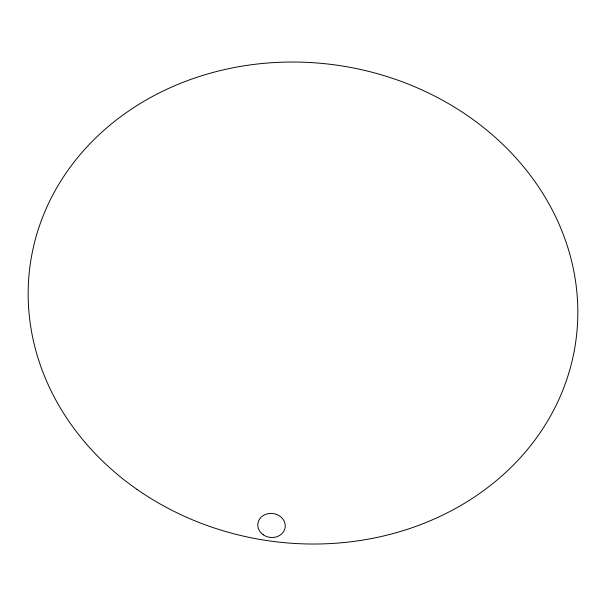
<?xml version="1.0" encoding="UTF-8"?>
<svg xmlns="http://www.w3.org/2000/svg" width="606" height="606" viewBox="0 0 606 606"><rect width="100%" height="100%" fill="white"/><g stroke="black" fill="none" stroke-linecap="round" stroke-linejoin="round"><path stroke-width="0.91" d="M263.216 534.772A13.771 12.014 8.1 0 0 285.153 527.402A13.771 12.014 8.1 0 0 266.178 514.176A13.771 12.014 8.1 0 0 263.216 534.772M137.032 489.413A275.488 240.249 8.1 0 0 575.7 342.064A275.488 240.249 8.1 0 0 196.268 77.523A275.488 240.249 8.1 0 0 137.032 489.413"/></g></svg>
